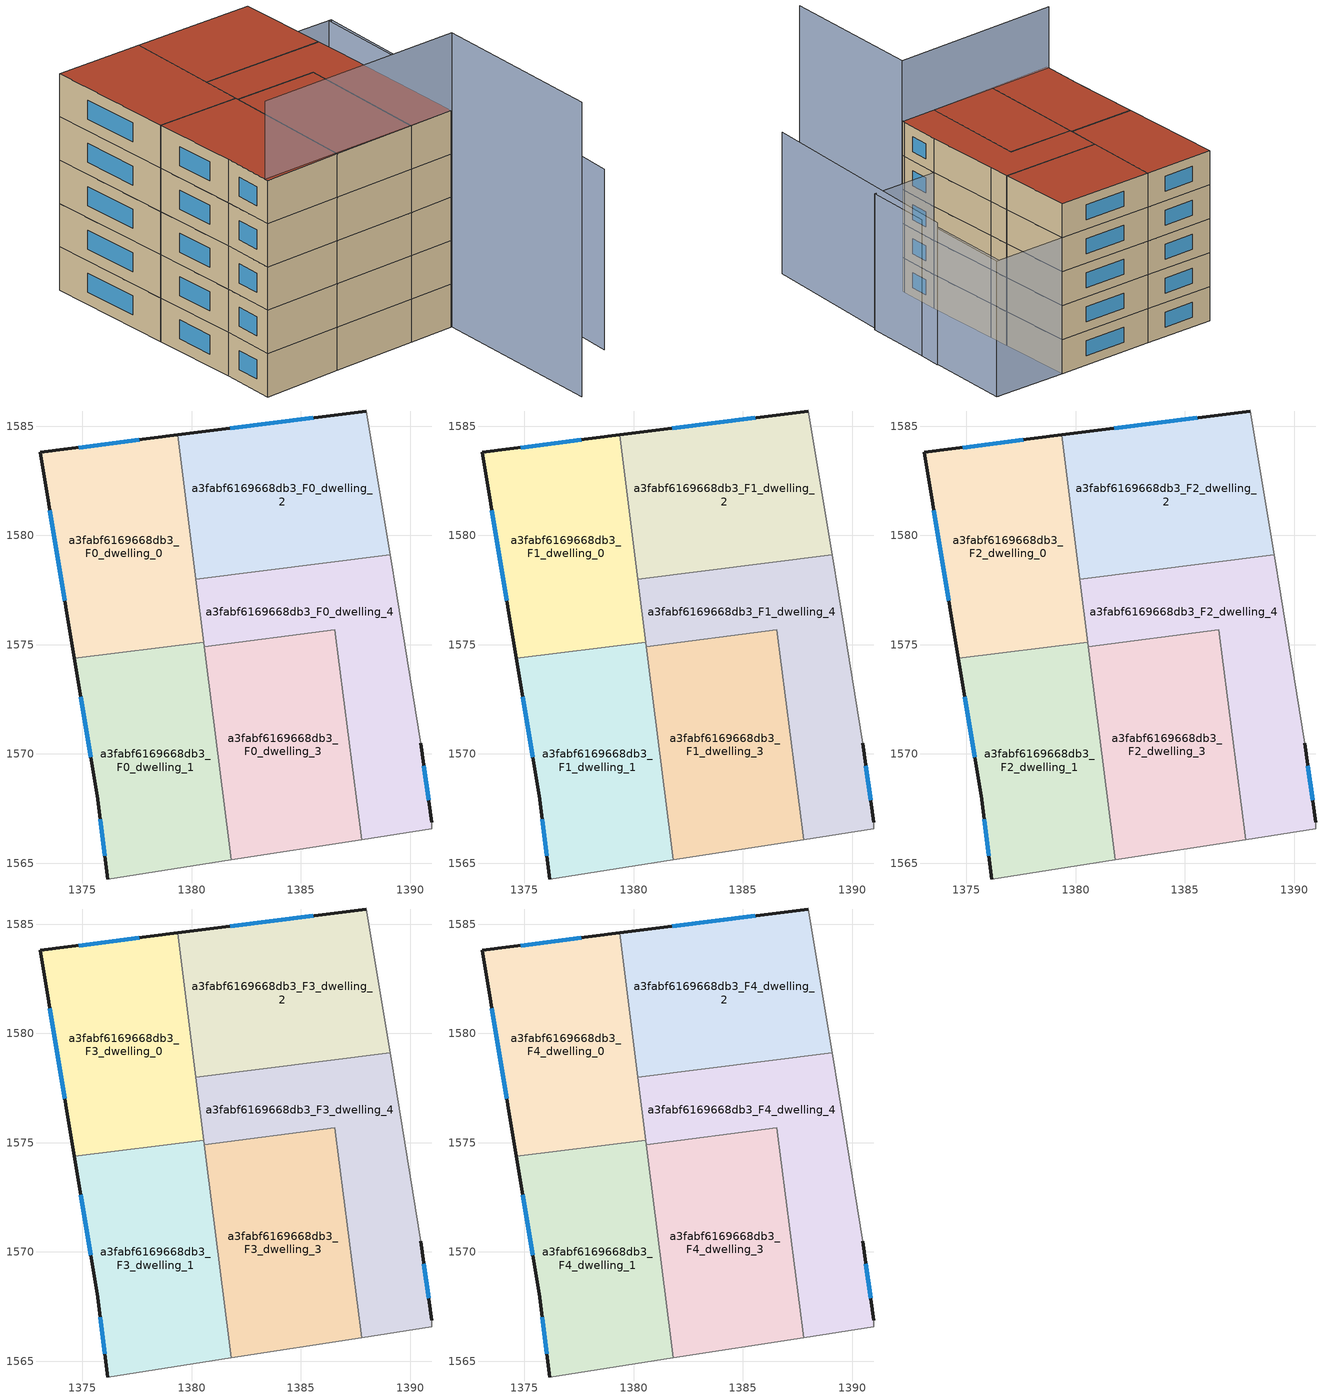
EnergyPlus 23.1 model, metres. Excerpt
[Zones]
a3fabf6169668db3_F0_dwelling_0
 floor ground (EU_floor_Construction): 1379.36,1584.59 1380.56,1575.12 1374.64,1574.37 1373.08,1583.79 z0
 wall outside (EU_wall_Construction): 1379.36,1584.59 1373.08,1583.79 1374.64,1574.37 z0:3
 wall to a3fabf6169668db3_F0_dwelling_1 (EU_wall_Construction): 1374.64,1574.37 1380.56,1575.12 z0:3
 wall to a3fabf6169668db3_F0_dwelling_2 (EU_wall_Construction): 1380.2,1578 1379.36,1584.59 z0:3
 wall to a3fabf6169668db3_F0_dwelling_4 (EU_wall_Construction): 1380.56,1575.12 1380.2,1578 z0:3
 window (EU_Window_Construction): 1373.52,1581.15 1374.2,1577.01 / 1377.6,1584.37 1374.84,1584.02 z0.84:2.16
a3fabf6169668db3_F0_dwelling_1
 floor ground (EU_floor_Construction): 1380.56,1575.12 1381.82,1565.16 1376.18,1564.28 1375.68,1568.08 1374.64,1574.37 z0
 wall outside (EU_wall_Construction): 1374.64,1574.37 1375.68,1568.08 1376.18,1564.28 z0:3
 wall adiabatic (EU_wall_Construction): 1376.18,1564.28 1381.82,1565.16 z0:3
 wall to a3fabf6169668db3_F0_dwelling_3 (EU_wall_Construction): 1381.82,1565.16 1380.59,1574.92 z0:3
 wall to a3fabf6169668db3_F0_dwelling_4 (EU_wall_Construction): 1380.59,1574.92 1380.56,1575.12 z0:3
 window (EU_Window_Construction): 1375.82,1567.02 1376.04,1565.35 / 1374.93,1572.61 1375.39,1569.84 z0.84:2.16
a3fabf6169668db3_F0_dwelling_2
 floor ground (EU_floor_Construction): 1387.99,1585.69 1389.08,1579.12 1380.2,1578 1379.36,1584.59 z0
 wall outside (EU_wall_Construction): 1387.99,1585.69 1379.36,1584.59 z0:3
 wall adiabatic (EU_wall_Construction): 1389.08,1579.12 1387.99,1585.69 z0:3
 wall to a3fabf6169668db3_F0_dwelling_4 (EU_wall_Construction): 1380.2,1578 1389.08,1579.12 z0:3
 window (EU_Window_Construction): 1385.57,1585.38 1381.78,1584.9 z0.84:2.16
a3fabf6169668db3_F0_dwelling_3
 floor ground (EU_floor_Construction): 1386.56,1575.67 1387.78,1566.08 1381.82,1565.16 1380.59,1574.92 z0
 wall to a3fabf6169668db3_F0_dwelling_4 (EU_wall_Construction): 1387.78,1566.08 1386.56,1575.67 1380.59,1574.92 z0:3
 wall adiabatic (EU_wall_Construction): 1381.82,1565.16 1387.78,1566.08 z0:3
a3fabf6169668db3_F0_dwelling_4
 floor ground (EU_floor_Construction): 1389.08,1579.12 1389.39,1577.29 1390.49,1570.48 1390.99,1566.88 1390.99,1566.58 1387.78,1566.08 1386.56,1575.67 1380.59,1574.92 1380.2,1578 z0
 wall outside (EU_wall_Construction): 1390.99,1566.88 1390.49,1570.48 z0:3
 wall adiabatic (EU_wall_Construction): 1387.78,1566.08 1390.99,1566.58 1390.99,1566.88 / 1390.49,1570.48 1389.39,1577.29 1389.08,1579.12 z0:3
 window (EU_Window_Construction): 1390.85,1567.89 1390.63,1569.47 z0.84:2.16
a3fabf6169668db3_F1_dwelling_0
 floor to a3fabf6169668db3_F0_dwelling_0 (EU_floor_Construction): 1379.36,1584.59 1380.56,1575.12 1374.64,1574.37 1373.08,1583.79 z3
 wall outside (EU_wall_Construction): 1379.36,1584.59 1373.08,1583.79 1374.64,1574.37 z3:6
 wall to a3fabf6169668db3_F1_dwelling_1 (EU_wall_Construction): 1374.64,1574.37 1380.56,1575.12 z3:6
 wall to a3fabf6169668db3_F1_dwelling_2 (EU_wall_Construction): 1380.2,1578 1379.36,1584.59 z3:6
 wall to a3fabf6169668db3_F1_dwelling_4 (EU_wall_Construction): 1380.56,1575.12 1380.2,1578 z3:6
 window (EU_Window_Construction): 1373.52,1581.15 1374.2,1577.01 / 1377.6,1584.37 1374.84,1584.02 z3.84:5.16
a3fabf6169668db3_F1_dwelling_1
 floor to a3fabf6169668db3_F0_dwelling_1 (EU_floor_Construction): 1380.56,1575.12 1381.82,1565.16 1376.18,1564.28 1375.68,1568.08 1374.64,1574.37 z3
 wall outside (EU_wall_Construction): 1374.64,1574.37 1375.68,1568.08 1376.18,1564.28 z3:6
 wall adiabatic (EU_wall_Construction): 1376.18,1564.28 1381.82,1565.16 z3:6
 wall to a3fabf6169668db3_F1_dwelling_3 (EU_wall_Construction): 1381.82,1565.16 1380.59,1574.92 z3:6
 wall to a3fabf6169668db3_F1_dwelling_4 (EU_wall_Construction): 1380.59,1574.92 1380.56,1575.12 z3:6
 window (EU_Window_Construction): 1375.82,1567.02 1376.04,1565.35 / 1374.93,1572.61 1375.39,1569.84 z3.84:5.16
a3fabf6169668db3_F1_dwelling_2
 floor to a3fabf6169668db3_F0_dwelling_2 (EU_floor_Construction): 1387.99,1585.69 1389.08,1579.12 1380.2,1578 1379.36,1584.59 z3
 wall outside (EU_wall_Construction): 1387.99,1585.69 1379.36,1584.59 z3:6
 wall adiabatic (EU_wall_Construction): 1389.08,1579.12 1387.99,1585.69 z3:6
 wall to a3fabf6169668db3_F1_dwelling_4 (EU_wall_Construction): 1380.2,1578 1389.08,1579.12 z3:6
 window (EU_Window_Construction): 1385.57,1585.38 1381.78,1584.9 z3.84:5.16
a3fabf6169668db3_F1_dwelling_3
 floor to a3fabf6169668db3_F0_dwelling_3 (EU_floor_Construction): 1386.56,1575.67 1387.78,1566.08 1381.82,1565.16 1380.59,1574.92 z3
 wall to a3fabf6169668db3_F1_dwelling_4 (EU_wall_Construction): 1387.78,1566.08 1386.56,1575.67 1380.59,1574.92 z3:6
 wall adiabatic (EU_wall_Construction): 1381.82,1565.16 1387.78,1566.08 z3:6
a3fabf6169668db3_F1_dwelling_4
 floor to a3fabf6169668db3_F0_dwelling_4 (EU_floor_Construction): 1389.08,1579.12 1389.39,1577.29 1390.49,1570.48 1390.99,1566.88 1390.99,1566.58 1387.78,1566.08 1386.56,1575.67 1380.59,1574.92 1380.2,1578 z3
 wall outside (EU_wall_Construction): 1390.99,1566.88 1390.49,1570.48 z3:6
 wall adiabatic (EU_wall_Construction): 1387.78,1566.08 1390.99,1566.58 1390.99,1566.88 / 1390.49,1570.48 1389.39,1577.29 1389.08,1579.12 z3:6
 window (EU_Window_Construction): 1390.85,1567.89 1390.63,1569.47 z3.84:5.16
a3fabf6169668db3_F2_dwelling_0
 floor to a3fabf6169668db3_F1_dwelling_0 (EU_floor_Construction): 1379.36,1584.59 1380.56,1575.12 1374.64,1574.37 1373.08,1583.79 z6
 wall outside (EU_wall_Construction): 1379.36,1584.59 1373.08,1583.79 1374.64,1574.37 z6:9
 wall to a3fabf6169668db3_F2_dwelling_1 (EU_wall_Construction): 1374.64,1574.37 1380.56,1575.12 z6:9
 wall to a3fabf6169668db3_F2_dwelling_2 (EU_wall_Construction): 1380.2,1578 1379.36,1584.59 z6:9
 wall to a3fabf6169668db3_F2_dwelling_4 (EU_wall_Construction): 1380.56,1575.12 1380.2,1578 z6:9
 window (EU_Window_Construction): 1373.52,1581.15 1374.2,1577.01 / 1377.6,1584.37 1374.84,1584.02 z6.84:8.16
a3fabf6169668db3_F2_dwelling_1
 floor to a3fabf6169668db3_F1_dwelling_1 (EU_floor_Construction): 1380.56,1575.12 1381.82,1565.16 1376.18,1564.28 1375.68,1568.08 1374.64,1574.37 z6
 wall outside (EU_wall_Construction): 1374.64,1574.37 1375.68,1568.08 1376.18,1564.28 z6:9
 wall adiabatic (EU_wall_Construction): 1376.18,1564.28 1381.82,1565.16 z6:9
 wall to a3fabf6169668db3_F2_dwelling_3 (EU_wall_Construction): 1381.82,1565.16 1380.59,1574.92 z6:9
 wall to a3fabf6169668db3_F2_dwelling_4 (EU_wall_Construction): 1380.59,1574.92 1380.56,1575.12 z6:9
 window (EU_Window_Construction): 1375.82,1567.02 1376.04,1565.35 / 1374.93,1572.61 1375.39,1569.84 z6.84:8.16
a3fabf6169668db3_F2_dwelling_2
 floor to a3fabf6169668db3_F1_dwelling_2 (EU_floor_Construction): 1387.99,1585.69 1389.08,1579.12 1380.2,1578 1379.36,1584.59 z6
 wall outside (EU_wall_Construction): 1387.99,1585.69 1379.36,1584.59 z6:9
 wall adiabatic (EU_wall_Construction): 1389.08,1579.12 1387.99,1585.69 z6:9
 wall to a3fabf6169668db3_F2_dwelling_4 (EU_wall_Construction): 1380.2,1578 1389.08,1579.12 z6:9
 window (EU_Window_Construction): 1385.57,1585.38 1381.78,1584.9 z6.84:8.16
a3fabf6169668db3_F2_dwelling_3
 floor to a3fabf6169668db3_F1_dwelling_3 (EU_floor_Construction): 1386.56,1575.67 1387.78,1566.08 1381.82,1565.16 1380.59,1574.92 z6
 wall to a3fabf6169668db3_F2_dwelling_4 (EU_wall_Construction): 1387.78,1566.08 1386.56,1575.67 1380.59,1574.92 z6:9
 wall adiabatic (EU_wall_Construction): 1381.82,1565.16 1387.78,1566.08 z6:9
a3fabf6169668db3_F2_dwelling_4
 floor to a3fabf6169668db3_F1_dwelling_4 (EU_floor_Construction): 1389.08,1579.12 1389.39,1577.29 1390.49,1570.48 1390.99,1566.88 1390.99,1566.58 1387.78,1566.08 1386.56,1575.67 1380.59,1574.92 1380.2,1578 z6
 wall outside (EU_wall_Construction): 1390.99,1566.88 1390.49,1570.48 z6:9
 wall adiabatic (EU_wall_Construction): 1387.78,1566.08 1390.99,1566.58 1390.99,1566.88 / 1390.49,1570.48 1389.39,1577.29 1389.08,1579.12 z6:9
 window (EU_Window_Construction): 1390.85,1567.89 1390.63,1569.47 z6.84:8.16
a3fabf6169668db3_F3_dwelling_0
 floor to a3fabf6169668db3_F2_dwelling_0 (EU_floor_Construction): 1379.36,1584.59 1380.56,1575.12 1374.64,1574.37 1373.08,1583.79 z9
 wall outside (EU_wall_Construction): 1379.36,1584.59 1373.08,1583.79 1374.64,1574.37 z9:12
 wall to a3fabf6169668db3_F3_dwelling_1 (EU_wall_Construction): 1374.64,1574.37 1380.56,1575.12 z9:12
 wall to a3fabf6169668db3_F3_dwelling_2 (EU_wall_Construction): 1380.2,1578 1379.36,1584.59 z9:12
 wall to a3fabf6169668db3_F3_dwelling_4 (EU_wall_Construction): 1380.56,1575.12 1380.2,1578 z9:12
 window (EU_Window_Construction): 1373.52,1581.15 1374.2,1577.01 / 1377.6,1584.37 1374.84,1584.02 z9.84:11.16
a3fabf6169668db3_F3_dwelling_1
 floor to a3fabf6169668db3_F2_dwelling_1 (EU_floor_Construction): 1380.56,1575.12 1381.82,1565.16 1376.18,1564.28 1375.68,1568.08 1374.64,1574.37 z9
 wall outside (EU_wall_Construction): 1374.64,1574.37 1375.68,1568.08 1376.18,1564.28 z9:12
 wall adiabatic (EU_wall_Construction): 1376.18,1564.28 1381.82,1565.16 z9:12
 wall to a3fabf6169668db3_F3_dwelling_3 (EU_wall_Construction): 1381.82,1565.16 1380.59,1574.92 z9:12
 wall to a3fabf6169668db3_F3_dwelling_4 (EU_wall_Construction): 1380.59,1574.92 1380.56,1575.12 z9:12
 window (EU_Window_Construction): 1375.82,1567.02 1376.04,1565.35 / 1374.93,1572.61 1375.39,1569.84 z9.84:11.16
a3fabf6169668db3_F3_dwelling_2
 floor to a3fabf6169668db3_F2_dwelling_2 (EU_floor_Construction): 1387.99,1585.69 1389.08,1579.12 1380.2,1578 1379.36,1584.59 z9
 wall outside (EU_wall_Construction): 1387.99,1585.69 1379.36,1584.59 z9:12
 wall adiabatic (EU_wall_Construction): 1389.08,1579.12 1387.99,1585.69 z9:12
 wall to a3fabf6169668db3_F3_dwelling_4 (EU_wall_Construction): 1380.2,1578 1389.08,1579.12 z9:12
 window (EU_Window_Construction): 1385.57,1585.38 1381.78,1584.9 z9.84:11.16
a3fabf6169668db3_F3_dwelling_3
 floor to a3fabf6169668db3_F2_dwelling_3 (EU_floor_Construction): 1386.56,1575.67 1387.78,1566.08 1381.82,1565.16 1380.59,1574.92 z9
 wall to a3fabf6169668db3_F3_dwelling_4 (EU_wall_Construction): 1387.78,1566.08 1386.56,1575.67 1380.59,1574.92 z9:12
 wall adiabatic (EU_wall_Construction): 1381.82,1565.16 1387.78,1566.08 z9:12
a3fabf6169668db3_F3_dwelling_4
 floor to a3fabf6169668db3_F2_dwelling_4 (EU_floor_Construction): 1389.08,1579.12 1389.39,1577.29 1390.49,1570.48 1390.99,1566.88 1390.99,1566.58 1387.78,1566.08 1386.56,1575.67 1380.59,1574.92 1380.2,1578 z9
 wall outside (EU_wall_Construction): 1390.99,1566.88 1390.49,1570.48 z9:12
 wall adiabatic (EU_wall_Construction): 1387.78,1566.08 1390.99,1566.58 1390.99,1566.88 / 1390.49,1570.48 1389.39,1577.29 1389.08,1579.12 z9:12
 window (EU_Window_Construction): 1390.85,1567.89 1390.63,1569.47 z9.84:11.16
a3fabf6169668db3_F4_dwelling_0
 floor to a3fabf6169668db3_F3_dwelling_0 (EU_floor_Construction): 1379.36,1584.59 1380.56,1575.12 1374.64,1574.37 1373.08,1583.79 z12
 wall outside (EU_wall_Construction): 1379.36,1584.59 1373.08,1583.79 1374.64,1574.37 z12:15
 wall to a3fabf6169668db3_F4_dwelling_1 (EU_wall_Construction): 1374.64,1574.37 1380.56,1575.12 z12:15
 wall to a3fabf6169668db3_F4_dwelling_2 (EU_wall_Construction): 1380.2,1578 1379.36,1584.59 z12:15
 wall to a3fabf6169668db3_F4_dwelling_4 (EU_wall_Construction): 1380.56,1575.12 1380.2,1578 z12:15
 window (EU_Window_Construction): 1373.52,1581.15 1374.2,1577.01 / 1377.6,1584.37 1374.84,1584.02 z12.84:14.16
 roof outside (EU_roof_Construction): 1380.56,1575.12 1379.36,1584.59 1373.08,1583.79 1374.64,1574.37 z15
a3fabf6169668db3_F4_dwelling_1
 floor to a3fabf6169668db3_F3_dwelling_1 (EU_floor_Construction): 1380.56,1575.12 1381.82,1565.16 1376.18,1564.28 1375.68,1568.08 1374.64,1574.37 z12
 wall outside (EU_wall_Construction): 1374.64,1574.37 1375.68,1568.08 1376.18,1564.28 z12:15
 wall adiabatic (EU_wall_Construction): 1376.18,1564.28 1381.82,1565.16 z12:15
 wall to a3fabf6169668db3_F4_dwelling_3 (EU_wall_Construction): 1381.82,1565.16 1380.59,1574.92 z12:15
 wall to a3fabf6169668db3_F4_dwelling_4 (EU_wall_Construction): 1380.59,1574.92 1380.56,1575.12 z12:15
 window (EU_Window_Construction): 1375.82,1567.02 1376.04,1565.35 / 1374.93,1572.61 1375.39,1569.84 z12.84:14.16
 roof outside (EU_roof_Construction): 1381.82,1565.16 1380.56,1575.12 1374.64,1574.37 1375.68,1568.08 1376.18,1564.28 z15
a3fabf6169668db3_F4_dwelling_2
 floor to a3fabf6169668db3_F3_dwelling_2 (EU_floor_Construction): 1387.99,1585.69 1389.08,1579.12 1380.2,1578 1379.36,1584.59 z12
 wall outside (EU_wall_Construction): 1387.99,1585.69 1379.36,1584.59 z12:15
 wall adiabatic (EU_wall_Construction): 1389.08,1579.12 1387.99,1585.69 z12:15
 wall to a3fabf6169668db3_F4_dwelling_4 (EU_wall_Construction): 1380.2,1578 1389.08,1579.12 z12:15
 window (EU_Window_Construction): 1385.57,1585.38 1381.78,1584.9 z12.84:14.16
 roof outside (EU_roof_Construction): 1389.08,1579.12 1387.99,1585.69 1379.36,1584.59 1380.2,1578 z15
a3fabf6169668db3_F4_dwelling_3
 floor to a3fabf6169668db3_F3_dwelling_3 (EU_floor_Construction): 1386.56,1575.67 1387.78,1566.08 1381.82,1565.16 1380.59,1574.92 z12
 wall to a3fabf6169668db3_F4_dwelling_4 (EU_wall_Construction): 1387.78,1566.08 1386.56,1575.67 1380.59,1574.92 z12:15
 wall adiabatic (EU_wall_Construction): 1381.82,1565.16 1387.78,1566.08 z12:15
 roof outside (EU_roof_Construction): 1387.78,1566.08 1386.56,1575.67 1380.59,1574.92 1381.82,1565.16 z15
a3fabf6169668db3_F4_dwelling_4
 floor to a3fabf6169668db3_F3_dwelling_4 (EU_floor_Construction): 1389.08,1579.12 1389.39,1577.29 1390.49,1570.48 1390.99,1566.88 1390.99,1566.58 1387.78,1566.08 1386.56,1575.67 1380.59,1574.92 1380.2,1578 z12
 wall outside (EU_wall_Construction): 1390.99,1566.88 1390.49,1570.48 z12:15
 wall adiabatic (EU_wall_Construction): 1387.78,1566.08 1390.99,1566.58 1390.99,1566.88 / 1390.49,1570.48 1389.39,1577.29 1389.08,1579.12 z12:15
 window (EU_Window_Construction): 1390.85,1567.89 1390.63,1569.47 z12.84:14.16
 roof outside (EU_roof_Construction): 1390.99,1566.58 1390.99,1566.88 1390.49,1570.48 1389.39,1577.29 1389.08,1579.12 1380.2,1578 1380.59,1574.92 1386.56,1575.67 1387.78,1566.08 z15
shading: 1397.46,1558.91 1395.54,1579.11 z0:12.5; 1395.9,1574.81 1394.39,1586.46 / 1387.99,1585.69 1394.6,1586.49 / 1394.6,1586.49 1396.44,1571.2 / 1396.44,1571.2 1389.84,1570.4 / 1389.84,1570.4 1387.99,1585.69 z0:12; 1376.15,1564.51 1391.06,1566.59 / 1391.06,1566.59 1392.8,1554.06 z0:20.4
[Building]
EU S2 Campaign: North Axis=0; Terrain=City; Solar Distribution=FullExterior
[Site:Location]
Lyon-Bron: Latitude=45.75; Longitude=5; Time Zone=1; Elevation=198
[SizingPeriod:WeatherFileDays]
AnnualSizingPeriod: Begin Month=1; Begin Day of Month=1; End Month=12; End Day of Month=31; Day of Week for Start Day=Monday; Use Weather File Daylight Saving Period=No; Use Weather File Rain and Snow Indicators=No
[MATERIAL]
EU_InternalMass_Material: Roughness=MediumRough; Thickness=0.1; Conductivity=1; Density=1800; Specific Heat=900; Thermal Absorptance=0.9; Solar Absorptance=0.7; Visible Absorptance=0.7
[MATERIAL:NOMASS] Roughness=MediumRough; Thermal Absorptance=0.9; Solar Absorptance=0.7; Visible Absorptance=0.7
Name | Thermal Resistance
EU_wall_NoMass | 0.776494
EU_roof_NoMass | 0.486893
EU_floor_NoMass | 0.421597
[WINDOWMATERIAL:SIMPLEGLAZINGSYSTEM]
EU_Window_SimpleGlazing: UFactor=4.24961; Solar Heat Gain Coefficient=0.83; Visible Transmittance=0.83
[CONSTRUCTION]
EU_wall_Construction: EU_wall_NoMass
EU_roof_Construction: EU_roof_NoMass
EU_floor_Construction: EU_floor_NoMass
EU_Window_Construction: EU_Window_SimpleGlazing
EU_InternalMass_Construction: EU_InternalMass_Material
[ZONE] Type=1; Multiplier=1; Ceiling Height=autocalculate; Floor Area=autocalculate; Part of Total Floor Area=Yes
Name | Volume
a3fabf6169668db3_F0_dwelling_0; a3fabf6169668db3_F1_dwelling_0; a3fabf6169668db3_F2_dwelling_0; a3fabf6169668db3_F3_dwelling_0; a3fabf6169668db3_F4_dwelling_0; a3fabf6169668db3_F0_dwelling_4; a3fabf6169668db3_F1_dwelling_4; a3fabf6169668db3_F2_dwelling_4; a3fabf6169668db3_F3_dwelling_4; a3fabf6169668db3_F4_dwelling_4 | 176.215
a3fabf6169668db3_F0_dwelling_1; a3fabf6169668db3_F1_dwelling_1; a3fabf6169668db3_F2_dwelling_1; a3fabf6169668db3_F3_dwelling_1; a3fabf6169668db3_F4_dwelling_1 | 176.225
a3fabf6169668db3_F0_dwelling_2; a3fabf6169668db3_F1_dwelling_2; a3fabf6169668db3_F2_dwelling_2; a3fabf6169668db3_F3_dwelling_2; a3fabf6169668db3_F4_dwelling_2 | 176.219
a3fabf6169668db3_F0_dwelling_3; a3fabf6169668db3_F1_dwelling_3; a3fabf6169668db3_F2_dwelling_3; a3fabf6169668db3_F3_dwelling_3; a3fabf6169668db3_F4_dwelling_3 | 176.229
[INTERNALMASS] Construction=EU_InternalMass_Construction
Name | Zone or ZoneList | Surface Area
a3fabf6169668db3_F0_dwelling_0_EU_InternalMass | a3fabf6169668db3_F0_dwelling_0 | 58.7399
a3fabf6169668db3_F0_dwelling_1_EU_InternalMass | a3fabf6169668db3_F0_dwelling_1 | 58.742
a3fabf6169668db3_F0_dwelling_2_EU_InternalMass | a3fabf6169668db3_F0_dwelling_2 | 58.7386
a3fabf6169668db3_F0_dwelling_3_EU_InternalMass | a3fabf6169668db3_F0_dwelling_3 | 58.7422
a3fabf6169668db3_F0_dwelling_4_EU_InternalMass | a3fabf6169668db3_F0_dwelling_4 | 58.7387
a3fabf6169668db3_F1_dwelling_0_EU_InternalMass | a3fabf6169668db3_F1_dwelling_0 | 58.7399
a3fabf6169668db3_F1_dwelling_1_EU_InternalMass | a3fabf6169668db3_F1_dwelling_1 | 58.742
a3fabf6169668db3_F1_dwelling_2_EU_InternalMass | a3fabf6169668db3_F1_dwelling_2 | 58.7386
a3fabf6169668db3_F1_dwelling_3_EU_InternalMass | a3fabf6169668db3_F1_dwelling_3 | 58.7422
a3fabf6169668db3_F1_dwelling_4_EU_InternalMass | a3fabf6169668db3_F1_dwelling_4 | 58.7387
a3fabf6169668db3_F2_dwelling_0_EU_InternalMass | a3fabf6169668db3_F2_dwelling_0 | 58.7399
a3fabf6169668db3_F2_dwelling_1_EU_InternalMass | a3fabf6169668db3_F2_dwelling_1 | 58.742
a3fabf6169668db3_F2_dwelling_2_EU_InternalMass | a3fabf6169668db3_F2_dwelling_2 | 58.7386
a3fabf6169668db3_F2_dwelling_3_EU_InternalMass | a3fabf6169668db3_F2_dwelling_3 | 58.7422
a3fabf6169668db3_F2_dwelling_4_EU_InternalMass | a3fabf6169668db3_F2_dwelling_4 | 58.7387
a3fabf6169668db3_F3_dwelling_0_EU_InternalMass | a3fabf6169668db3_F3_dwelling_0 | 58.7399
a3fabf6169668db3_F3_dwelling_1_EU_InternalMass | a3fabf6169668db3_F3_dwelling_1 | 58.742
a3fabf6169668db3_F3_dwelling_2_EU_InternalMass | a3fabf6169668db3_F3_dwelling_2 | 58.7386
a3fabf6169668db3_F3_dwelling_3_EU_InternalMass | a3fabf6169668db3_F3_dwelling_3 | 58.7422
a3fabf6169668db3_F3_dwelling_4_EU_InternalMass | a3fabf6169668db3_F3_dwelling_4 | 58.7387
a3fabf6169668db3_F4_dwelling_0_EU_InternalMass | a3fabf6169668db3_F4_dwelling_0 | 58.7399
a3fabf6169668db3_F4_dwelling_1_EU_InternalMass | a3fabf6169668db3_F4_dwelling_1 | 58.742
a3fabf6169668db3_F4_dwelling_2_EU_InternalMass | a3fabf6169668db3_F4_dwelling_2 | 58.7386
a3fabf6169668db3_F4_dwelling_3_EU_InternalMass | a3fabf6169668db3_F4_dwelling_3 | 58.7422
a3fabf6169668db3_F4_dwelling_4_EU_InternalMass | a3fabf6169668db3_F4_dwelling_4 | 58.7387
[OTHEREQUIPMENT] Fuel Type=Electricity; Design Level Calculation Method=Watts/Area; Power per Zone Floor Area=1; Fraction Latent=0; Fraction Radiant=0; Fraction Lost=0; Carbon Dioxide Generation Rate=0; EndUse Subcategory=EU_Step8_InternalGains
Name | Zone or ZoneList or Space or SpaceList | Schedule
EU_Step8_InternalGain_a3fabf6169668db3_F0_dwelling_0_f000 | a3fabf6169668db3_F0_dwelling_0 | EU_Step8_GainSchedule_a3fabf6169668db3_F0_dwelling_0_f000
EU_Step8_InternalGain_a3fabf6169668db3_F0_dwelling_1_f000 | a3fabf6169668db3_F0_dwelling_1 | EU_Step8_GainSchedule_a3fabf6169668db3_F0_dwelling_1_f000
EU_Step8_InternalGain_a3fabf6169668db3_F0_dwelling_2_f000 | a3fabf6169668db3_F0_dwelling_2 | EU_Step8_GainSchedule_a3fabf6169668db3_F0_dwelling_2_f000
EU_Step8_InternalGain_a3fabf6169668db3_F0_dwelling_3_f000 | a3fabf6169668db3_F0_dwelling_3 | EU_Step8_GainSchedule_a3fabf6169668db3_F0_dwelling_3_f000
EU_Step8_InternalGain_a3fabf6169668db3_F0_dwelling_4_f000 | a3fabf6169668db3_F0_dwelling_4 | EU_Step8_GainSchedule_a3fabf6169668db3_F0_dwelling_4_f000
EU_Step8_InternalGain_a3fabf6169668db3_F1_dwelling_0_f000 | a3fabf6169668db3_F1_dwelling_0 | EU_Step8_GainSchedule_a3fabf6169668db3_F1_dwelling_0_f000
EU_Step8_InternalGain_a3fabf6169668db3_F1_dwelling_1_f000 | a3fabf6169668db3_F1_dwelling_1 | EU_Step8_GainSchedule_a3fabf6169668db3_F1_dwelling_1_f000
EU_Step8_InternalGain_a3fabf6169668db3_F1_dwelling_2_f000 | a3fabf6169668db3_F1_dwelling_2 | EU_Step8_GainSchedule_a3fabf6169668db3_F1_dwelling_2_f000
EU_Step8_InternalGain_a3fabf6169668db3_F1_dwelling_3_f000 | a3fabf6169668db3_F1_dwelling_3 | EU_Step8_GainSchedule_a3fabf6169668db3_F1_dwelling_3_f000
EU_Step8_InternalGain_a3fabf6169668db3_F1_dwelling_4_f000 | a3fabf6169668db3_F1_dwelling_4 | EU_Step8_GainSchedule_a3fabf6169668db3_F1_dwelling_4_f000
EU_Step8_InternalGain_a3fabf6169668db3_F2_dwelling_0_f000 | a3fabf6169668db3_F2_dwelling_0 | EU_Step8_GainSchedule_a3fabf6169668db3_F2_dwelling_0_f000
EU_Step8_InternalGain_a3fabf6169668db3_F2_dwelling_1_f000 | a3fabf6169668db3_F2_dwelling_1 | EU_Step8_GainSchedule_a3fabf6169668db3_F2_dwelling_1_f000
EU_Step8_InternalGain_a3fabf6169668db3_F2_dwelling_2_f000 | a3fabf6169668db3_F2_dwelling_2 | EU_Step8_GainSchedule_a3fabf6169668db3_F2_dwelling_2_f000
EU_Step8_InternalGain_a3fabf6169668db3_F2_dwelling_3_f000 | a3fabf6169668db3_F2_dwelling_3 | EU_Step8_GainSchedule_a3fabf6169668db3_F2_dwelling_3_f000
EU_Step8_InternalGain_a3fabf6169668db3_F2_dwelling_4_f000 | a3fabf6169668db3_F2_dwelling_4 | EU_Step8_GainSchedule_a3fabf6169668db3_F2_dwelling_4_f000
EU_Step8_InternalGain_a3fabf6169668db3_F3_dwelling_0_f000 | a3fabf6169668db3_F3_dwelling_0 | EU_Step8_GainSchedule_a3fabf6169668db3_F3_dwelling_0_f000
EU_Step8_InternalGain_a3fabf6169668db3_F3_dwelling_1_f000 | a3fabf6169668db3_F3_dwelling_1 | EU_Step8_GainSchedule_a3fabf6169668db3_F3_dwelling_1_f000
EU_Step8_InternalGain_a3fabf6169668db3_F3_dwelling_2_f000 | a3fabf6169668db3_F3_dwelling_2 | EU_Step8_GainSchedule_a3fabf6169668db3_F3_dwelling_2_f000
EU_Step8_InternalGain_a3fabf6169668db3_F3_dwelling_3_f000 | a3fabf6169668db3_F3_dwelling_3 | EU_Step8_GainSchedule_a3fabf6169668db3_F3_dwelling_3_f000
EU_Step8_InternalGain_a3fabf6169668db3_F3_dwelling_4_f000 | a3fabf6169668db3_F3_dwelling_4 | EU_Step8_GainSchedule_a3fabf6169668db3_F3_dwelling_4_f000
EU_Step8_InternalGain_a3fabf6169668db3_F4_dwelling_0_f000 | a3fabf6169668db3_F4_dwelling_0 | EU_Step8_GainSchedule_a3fabf6169668db3_F4_dwelling_0_f000
EU_Step8_InternalGain_a3fabf6169668db3_F4_dwelling_1_f000 | a3fabf6169668db3_F4_dwelling_1 | EU_Step8_GainSchedule_a3fabf6169668db3_F4_dwelling_1_f000
EU_Step8_InternalGain_a3fabf6169668db3_F4_dwelling_2_f000 | a3fabf6169668db3_F4_dwelling_2 | EU_Step8_GainSchedule_a3fabf6169668db3_F4_dwelling_2_f000
EU_Step8_InternalGain_a3fabf6169668db3_F4_dwelling_3_f000 | a3fabf6169668db3_F4_dwelling_3 | EU_Step8_GainSchedule_a3fabf6169668db3_F4_dwelling_3_f000
EU_Step8_InternalGain_a3fabf6169668db3_F4_dwelling_4_f000 | a3fabf6169668db3_F4_dwelling_4 | EU_Step8_GainSchedule_a3fabf6169668db3_F4_dwelling_4_f000
[ZONEVENTILATION:DESIGNFLOWRATE] Schedule=EU_AlwaysOn; Design Flow Rate Calculation Method=AirChanges/Hour; Air Changes per Hour=0.693814; Ventilation Type=Natural; Fan Pressure Rise=0; Fan Total Efficiency=1; Constant Term Coefficient=1; Temperature Term Coefficient=0; Velocity Term Coefficient=0; Velocity Squared Term Coefficient=0; Minimum Indoor Temperature=-100; Maximum Indoor Temperature=100; Delta Temperature=-100; Minimum Outdoor Temperature=-100; Maximum Outdoor Temperature=100; Maximum Wind Speed=40
Name | Zone or ZoneList or Space or SpaceList
EU_ConstantAir_a3fabf6169668db3_F0_dwelling_0 | a3fabf6169668db3_F0_dwelling_0
EU_ConstantAir_a3fabf6169668db3_F0_dwelling_1 | a3fabf6169668db3_F0_dwelling_1
EU_ConstantAir_a3fabf6169668db3_F0_dwelling_2 | a3fabf6169668db3_F0_dwelling_2
EU_ConstantAir_a3fabf6169668db3_F0_dwelling_3 | a3fabf6169668db3_F0_dwelling_3
EU_ConstantAir_a3fabf6169668db3_F0_dwelling_4 | a3fabf6169668db3_F0_dwelling_4
EU_ConstantAir_a3fabf6169668db3_F1_dwelling_0 | a3fabf6169668db3_F1_dwelling_0
EU_ConstantAir_a3fabf6169668db3_F1_dwelling_1 | a3fabf6169668db3_F1_dwelling_1
EU_ConstantAir_a3fabf6169668db3_F1_dwelling_2 | a3fabf6169668db3_F1_dwelling_2
EU_ConstantAir_a3fabf6169668db3_F1_dwelling_3 | a3fabf6169668db3_F1_dwelling_3
EU_ConstantAir_a3fabf6169668db3_F1_dwelling_4 | a3fabf6169668db3_F1_dwelling_4
EU_ConstantAir_a3fabf6169668db3_F2_dwelling_0 | a3fabf6169668db3_F2_dwelling_0
EU_ConstantAir_a3fabf6169668db3_F2_dwelling_1 | a3fabf6169668db3_F2_dwelling_1
EU_ConstantAir_a3fabf6169668db3_F2_dwelling_2 | a3fabf6169668db3_F2_dwelling_2
EU_ConstantAir_a3fabf6169668db3_F2_dwelling_3 | a3fabf6169668db3_F2_dwelling_3
EU_ConstantAir_a3fabf6169668db3_F2_dwelling_4 | a3fabf6169668db3_F2_dwelling_4
EU_ConstantAir_a3fabf6169668db3_F3_dwelling_0 | a3fabf6169668db3_F3_dwelling_0
EU_ConstantAir_a3fabf6169668db3_F3_dwelling_1 | a3fabf6169668db3_F3_dwelling_1
EU_ConstantAir_a3fabf6169668db3_F3_dwelling_2 | a3fabf6169668db3_F3_dwelling_2
EU_ConstantAir_a3fabf6169668db3_F3_dwelling_3 | a3fabf6169668db3_F3_dwelling_3
EU_ConstantAir_a3fabf6169668db3_F3_dwelling_4 | a3fabf6169668db3_F3_dwelling_4
EU_ConstantAir_a3fabf6169668db3_F4_dwelling_0 | a3fabf6169668db3_F4_dwelling_0
EU_ConstantAir_a3fabf6169668db3_F4_dwelling_1 | a3fabf6169668db3_F4_dwelling_1
EU_ConstantAir_a3fabf6169668db3_F4_dwelling_2 | a3fabf6169668db3_F4_dwelling_2
EU_ConstantAir_a3fabf6169668db3_F4_dwelling_3 | a3fabf6169668db3_F4_dwelling_3
EU_ConstantAir_a3fabf6169668db3_F4_dwelling_4 | a3fabf6169668db3_F4_dwelling_4
[HVACTEMPLATE:THERMOSTAT] Constant Heating Setpoint=20; Constant Cooling Setpoint=50
EU_HeatOnly_a3fabf6169668db3_F0_dwelling_0; EU_HeatOnly_a3fabf6169668db3_F0_dwelling_1; EU_HeatOnly_a3fabf6169668db3_F0_dwelling_2; EU_HeatOnly_a3fabf6169668db3_F0_dwelling_3; EU_HeatOnly_a3fabf6169668db3_F0_dwelling_4; EU_HeatOnly_a3fabf6169668db3_F1_dwelling_0; EU_HeatOnly_a3fabf6169668db3_F1_dwelling_1; EU_HeatOnly_a3fabf6169668db3_F1_dwelling_2; EU_HeatOnly_a3fabf6169668db3_F1_dwelling_3; EU_HeatOnly_a3fabf6169668db3_F1_dwelling_4; EU_HeatOnly_a3fabf6169668db3_F2_dwelling_0; EU_HeatOnly_a3fabf6169668db3_F2_dwelling_1; EU_HeatOnly_a3fabf6169668db3_F2_dwelling_2; EU_HeatOnly_a3fabf6169668db3_F2_dwelling_3; EU_HeatOnly_a3fabf6169668db3_F2_dwelling_4; EU_HeatOnly_a3fabf6169668db3_F3_dwelling_0; EU_HeatOnly_a3fabf6169668db3_F3_dwelling_1; EU_HeatOnly_a3fabf6169668db3_F3_dwelling_2; EU_HeatOnly_a3fabf6169668db3_F3_dwelling_3; EU_HeatOnly_a3fabf6169668db3_F3_dwelling_4; EU_HeatOnly_a3fabf6169668db3_F4_dwelling_0; EU_HeatOnly_a3fabf6169668db3_F4_dwelling_1; EU_HeatOnly_a3fabf6169668db3_F4_dwelling_2; EU_HeatOnly_a3fabf6169668db3_F4_dwelling_3; EU_HeatOnly_a3fabf6169668db3_F4_dwelling_4
[HVACTEMPLATE:ZONE:IDEALLOADSAIRSYSTEM] System Availability Schedule=EU_AlwaysOn; Maximum Heating Supply Air Temperature=50; Minimum Cooling Supply Air Temperature=13; Maximum Heating Supply Air Humidity Ratio=0.0156; Minimum Cooling Supply Air Humidity Ratio=0.0077; Heating Limit=NoLimit; Cooling Limit=NoLimit; Heating Availability Schedule=EU_AlwaysOn; Cooling Availability Schedule=EU_CoolingOff; Dehumidification Control Type=ConstantSensibleHeatRatio; Cooling Sensible Heat Ratio=0.7; Dehumidification Setpoint=60; Humidification Control Type=None; Humidification Setpoint=30; Outdoor Air Method=None; Outdoor Air Flow Rate per Person=0.00944; Outdoor Air Flow Rate per Zone Floor Area=0; Outdoor Air Flow Rate per Zone=0; Demand Controlled Ventilation Type=None; Outdoor Air Economizer Type=NoEconomizer; Heat Recovery Type=None; Sensible Heat Recovery Effectiveness=0.7; Latent Heat Recovery Effectiveness=0.65
Name | Template Thermostat
a3fabf6169668db3_F0_dwelling_0 | EU_HeatOnly_a3fabf6169668db3_F0_dwelling_0
a3fabf6169668db3_F0_dwelling_1 | EU_HeatOnly_a3fabf6169668db3_F0_dwelling_1
a3fabf6169668db3_F0_dwelling_2 | EU_HeatOnly_a3fabf6169668db3_F0_dwelling_2
a3fabf6169668db3_F0_dwelling_3 | EU_HeatOnly_a3fabf6169668db3_F0_dwelling_3
a3fabf6169668db3_F0_dwelling_4 | EU_HeatOnly_a3fabf6169668db3_F0_dwelling_4
a3fabf6169668db3_F1_dwelling_0 | EU_HeatOnly_a3fabf6169668db3_F1_dwelling_0
a3fabf6169668db3_F1_dwelling_1 | EU_HeatOnly_a3fabf6169668db3_F1_dwelling_1
a3fabf6169668db3_F1_dwelling_2 | EU_HeatOnly_a3fabf6169668db3_F1_dwelling_2
a3fabf6169668db3_F1_dwelling_3 | EU_HeatOnly_a3fabf6169668db3_F1_dwelling_3
a3fabf6169668db3_F1_dwelling_4 | EU_HeatOnly_a3fabf6169668db3_F1_dwelling_4
a3fabf6169668db3_F2_dwelling_0 | EU_HeatOnly_a3fabf6169668db3_F2_dwelling_0
a3fabf6169668db3_F2_dwelling_1 | EU_HeatOnly_a3fabf6169668db3_F2_dwelling_1
a3fabf6169668db3_F2_dwelling_2 | EU_HeatOnly_a3fabf6169668db3_F2_dwelling_2
a3fabf6169668db3_F2_dwelling_3 | EU_HeatOnly_a3fabf6169668db3_F2_dwelling_3
a3fabf6169668db3_F2_dwelling_4 | EU_HeatOnly_a3fabf6169668db3_F2_dwelling_4
a3fabf6169668db3_F3_dwelling_0 | EU_HeatOnly_a3fabf6169668db3_F3_dwelling_0
a3fabf6169668db3_F3_dwelling_1 | EU_HeatOnly_a3fabf6169668db3_F3_dwelling_1
a3fabf6169668db3_F3_dwelling_2 | EU_HeatOnly_a3fabf6169668db3_F3_dwelling_2
a3fabf6169668db3_F3_dwelling_3 | EU_HeatOnly_a3fabf6169668db3_F3_dwelling_3
a3fabf6169668db3_F3_dwelling_4 | EU_HeatOnly_a3fabf6169668db3_F3_dwelling_4
a3fabf6169668db3_F4_dwelling_0 | EU_HeatOnly_a3fabf6169668db3_F4_dwelling_0
a3fabf6169668db3_F4_dwelling_1 | EU_HeatOnly_a3fabf6169668db3_F4_dwelling_1
a3fabf6169668db3_F4_dwelling_2 | EU_HeatOnly_a3fabf6169668db3_F4_dwelling_2
a3fabf6169668db3_F4_dwelling_3 | EU_HeatOnly_a3fabf6169668db3_F4_dwelling_3
a3fabf6169668db3_F4_dwelling_4 | EU_HeatOnly_a3fabf6169668db3_F4_dwelling_4
[SIZING:ZONE] Zone Cooling Design Supply Air Temperature Input Method=SupplyAirTemperature; Zone Cooling Design Supply Air Temperature=13; Zone Heating Design Supply Air Temperature Input Method=SupplyAirTemperature; Zone Heating Design Supply Air Temperature=50; Zone Cooling Design Supply Air Humidity Ratio=0.008; Zone Heating Design Supply Air Humidity Ratio=0.008; Cooling Design Air Flow Method=DesignDay; Cooling Design Air Flow Rate=0; Cooling Minimum Air Flow per Zone Floor Area=0.000762; Cooling Minimum Air Flow=0; Cooling Minimum Air Flow Fraction=0.2; Heating Design Air Flow Method=DesignDay; Heating Design Air Flow Rate=0; Heating Maximum Air Flow per Zone Floor Area=0.002032; Heating Maximum Air Flow=0.141576; Heating Maximum Air Flow Fraction=0.3; Account for Dedicated Outdoor Air System=No; Dedicated Outdoor Air System Control Strategy=NeutralSupplyAir; Dedicated Outdoor Air Low Setpoint Temperature for Design=autosize; Dedicated Outdoor Air High Setpoint Temperature for Design=autosize; Zone Load Sizing Method=Sensible Load Only No Latent Load; Zone Latent Cooling Design Supply Air Humidity Ratio Input Method=HumidityRatioDifference; Zone Cooling Design Supply Air Humidity Ratio Difference=0.005; Zone Latent Heating Design Supply Air Humidity Ratio Input Method=HumidityRatioDifference; Zone Humidification Design Supply Air Humidity Ratio Difference=0.005
a3fabf6169668db3_F0_dwelling_0; a3fabf6169668db3_F0_dwelling_1; a3fabf6169668db3_F0_dwelling_2; a3fabf6169668db3_F0_dwelling_3; a3fabf6169668db3_F0_dwelling_4; a3fabf6169668db3_F1_dwelling_0; a3fabf6169668db3_F1_dwelling_1; a3fabf6169668db3_F1_dwelling_2; a3fabf6169668db3_F1_dwelling_3; a3fabf6169668db3_F1_dwelling_4; a3fabf6169668db3_F2_dwelling_0; a3fabf6169668db3_F2_dwelling_1; a3fabf6169668db3_F2_dwelling_2; a3fabf6169668db3_F2_dwelling_3; a3fabf6169668db3_F2_dwelling_4; a3fabf6169668db3_F3_dwelling_0; a3fabf6169668db3_F3_dwelling_1; a3fabf6169668db3_F3_dwelling_2; a3fabf6169668db3_F3_dwelling_3; a3fabf6169668db3_F3_dwelling_4; a3fabf6169668db3_F4_dwelling_0; a3fabf6169668db3_F4_dwelling_1; a3fabf6169668db3_F4_dwelling_2; a3fabf6169668db3_F4_dwelling_3; a3fabf6169668db3_F4_dwelling_4
[SCHEDULE:CONSTANT]
Name | Hourly Value
EU_AlwaysOn | 1
EU_CoolingOff | 0
[SCHEDULE:FILE] Column Number=1; Rows to Skip at Top=0; Number of Hours of Data=8760; Column Separator=Comma; Interpolate to Timestep=No; Minutes per Item=60; Adjust Schedule for Daylight Savings=Yes
Name | File
EU_Step8_GainSchedule_a3fabf6169668db3_F0_dwelling_0_f000 | ../../schedules/a3fabf6169668db3/a3fabf6169668db3_F0_dwelling_0_f000_gain.csv
EU_Step8_GainSchedule_a3fabf6169668db3_F0_dwelling_1_f000 | ../../schedules/a3fabf6169668db3/a3fabf6169668db3_F0_dwelling_1_f000_gain.csv
EU_Step8_GainSchedule_a3fabf6169668db3_F0_dwelling_2_f000 | ../../schedules/a3fabf6169668db3/a3fabf6169668db3_F0_dwelling_2_f000_gain.csv
EU_Step8_GainSchedule_a3fabf6169668db3_F0_dwelling_3_f000 | ../../schedules/a3fabf6169668db3/a3fabf6169668db3_F0_dwelling_3_f000_gain.csv
EU_Step8_GainSchedule_a3fabf6169668db3_F0_dwelling_4_f000 | ../../schedules/a3fabf6169668db3/a3fabf6169668db3_F0_dwelling_4_f000_gain.csv
EU_Step8_GainSchedule_a3fabf6169668db3_F1_dwelling_0_f000 | ../../schedules/a3fabf6169668db3/a3fabf6169668db3_F1_dwelling_0_f000_gain.csv
EU_Step8_GainSchedule_a3fabf6169668db3_F1_dwelling_1_f000 | ../../schedules/a3fabf6169668db3/a3fabf6169668db3_F1_dwelling_1_f000_gain.csv
EU_Step8_GainSchedule_a3fabf6169668db3_F1_dwelling_2_f000 | ../../schedules/a3fabf6169668db3/a3fabf6169668db3_F1_dwelling_2_f000_gain.csv
EU_Step8_GainSchedule_a3fabf6169668db3_F1_dwelling_3_f000 | ../../schedules/a3fabf6169668db3/a3fabf6169668db3_F1_dwelling_3_f000_gain.csv
EU_Step8_GainSchedule_a3fabf6169668db3_F1_dwelling_4_f000 | ../../schedules/a3fabf6169668db3/a3fabf6169668db3_F1_dwelling_4_f000_gain.csv
EU_Step8_GainSchedule_a3fabf6169668db3_F2_dwelling_0_f000 | ../../schedules/a3fabf6169668db3/a3fabf6169668db3_F2_dwelling_0_f000_gain.csv
EU_Step8_GainSchedule_a3fabf6169668db3_F2_dwelling_1_f000 | ../../schedules/a3fabf6169668db3/a3fabf6169668db3_F2_dwelling_1_f000_gain.csv
EU_Step8_GainSchedule_a3fabf6169668db3_F2_dwelling_2_f000 | ../../schedules/a3fabf6169668db3/a3fabf6169668db3_F2_dwelling_2_f000_gain.csv
EU_Step8_GainSchedule_a3fabf6169668db3_F2_dwelling_3_f000 | ../../schedules/a3fabf6169668db3/a3fabf6169668db3_F2_dwelling_3_f000_gain.csv
EU_Step8_GainSchedule_a3fabf6169668db3_F2_dwelling_4_f000 | ../../schedules/a3fabf6169668db3/a3fabf6169668db3_F2_dwelling_4_f000_gain.csv
EU_Step8_GainSchedule_a3fabf6169668db3_F3_dwelling_0_f000 | ../../schedules/a3fabf6169668db3/a3fabf6169668db3_F3_dwelling_0_f000_gain.csv
EU_Step8_GainSchedule_a3fabf6169668db3_F3_dwelling_1_f000 | ../../schedules/a3fabf6169668db3/a3fabf6169668db3_F3_dwelling_1_f000_gain.csv
EU_Step8_GainSchedule_a3fabf6169668db3_F3_dwelling_2_f000 | ../../schedules/a3fabf6169668db3/a3fabf6169668db3_F3_dwelling_2_f000_gain.csv
EU_Step8_GainSchedule_a3fabf6169668db3_F3_dwelling_3_f000 | ../../schedules/a3fabf6169668db3/a3fabf6169668db3_F3_dwelling_3_f000_gain.csv
EU_Step8_GainSchedule_a3fabf6169668db3_F3_dwelling_4_f000 | ../../schedules/a3fabf6169668db3/a3fabf6169668db3_F3_dwelling_4_f000_gain.csv
EU_Step8_GainSchedule_a3fabf6169668db3_F4_dwelling_0_f000 | ../../schedules/a3fabf6169668db3/a3fabf6169668db3_F4_dwelling_0_f000_gain.csv
EU_Step8_GainSchedule_a3fabf6169668db3_F4_dwelling_1_f000 | ../../schedules/a3fabf6169668db3/a3fabf6169668db3_F4_dwelling_1_f000_gain.csv
EU_Step8_GainSchedule_a3fabf6169668db3_F4_dwelling_2_f000 | ../../schedules/a3fabf6169668db3/a3fabf6169668db3_F4_dwelling_2_f000_gain.csv
EU_Step8_GainSchedule_a3fabf6169668db3_F4_dwelling_3_f000 | ../../schedules/a3fabf6169668db3/a3fabf6169668db3_F4_dwelling_3_f000_gain.csv
EU_Step8_GainSchedule_a3fabf6169668db3_F4_dwelling_4_f000 | ../../schedules/a3fabf6169668db3/a3fabf6169668db3_F4_dwelling_4_f000_gain.csv
